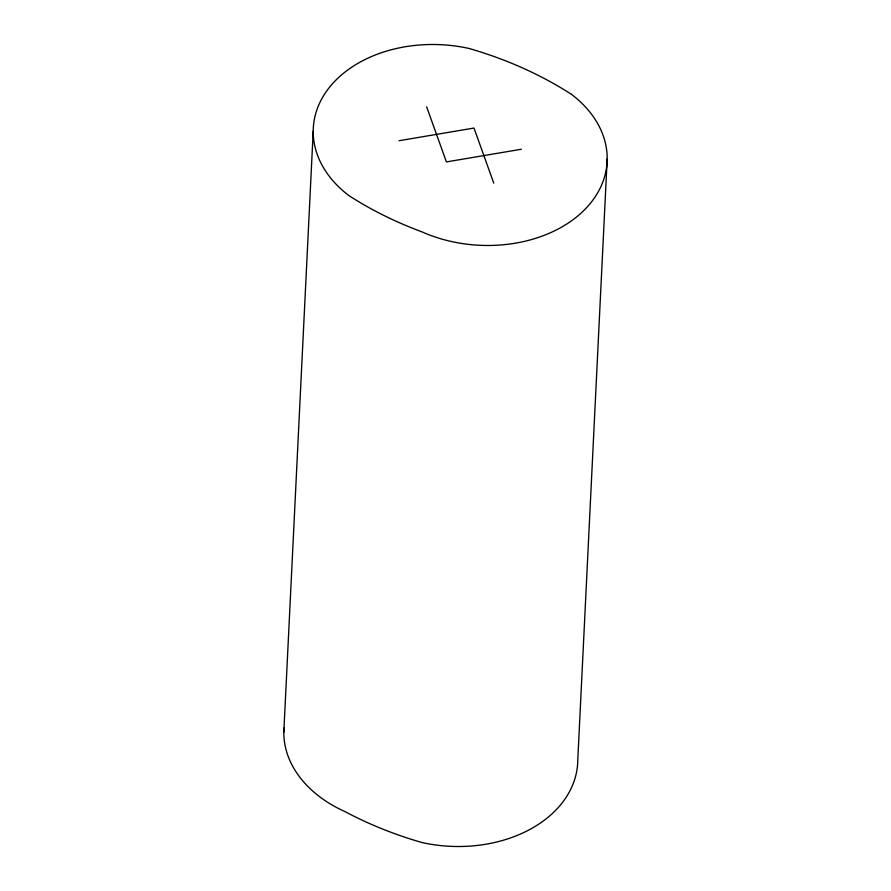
<?xml version="1.0" encoding="UTF-8"?>
<svg xmlns="http://www.w3.org/2000/svg" width="891" height="891" viewBox="0 0 891 891"><rect width="100%" height="100%" fill="white"/><g stroke="black" fill="none" stroke-linecap="round" stroke-linejoin="round"><path stroke-width="1.34" d="M283.806 732.213L313.209 131.177M607.194 158.787L577.791 759.823A123.392 89.802 2.8 0 1 422.067 842.563A332.788 242.196 2.8 0 1 345.029 811.612A123.392 89.802 2.8 0 1 283.962 728.092M399.045 140.722L474.001 128.048L493.748 183.112M521.346 149.254L446.402 161.917L426.644 106.853M571.432 94.323A332.788 242.196 2.8 0 0 468.933 48.437A123.392 89.802 2.8 0 0 329.982 86.694A123.392 89.802 2.8 0 0 348.96 195.641A332.788 242.196 2.8 0 0 421.766 231.783A123.392 89.802 2.8 0 0 581.389 212.815A123.392 89.802 2.8 0 0 571.432 94.323"/></g></svg>
